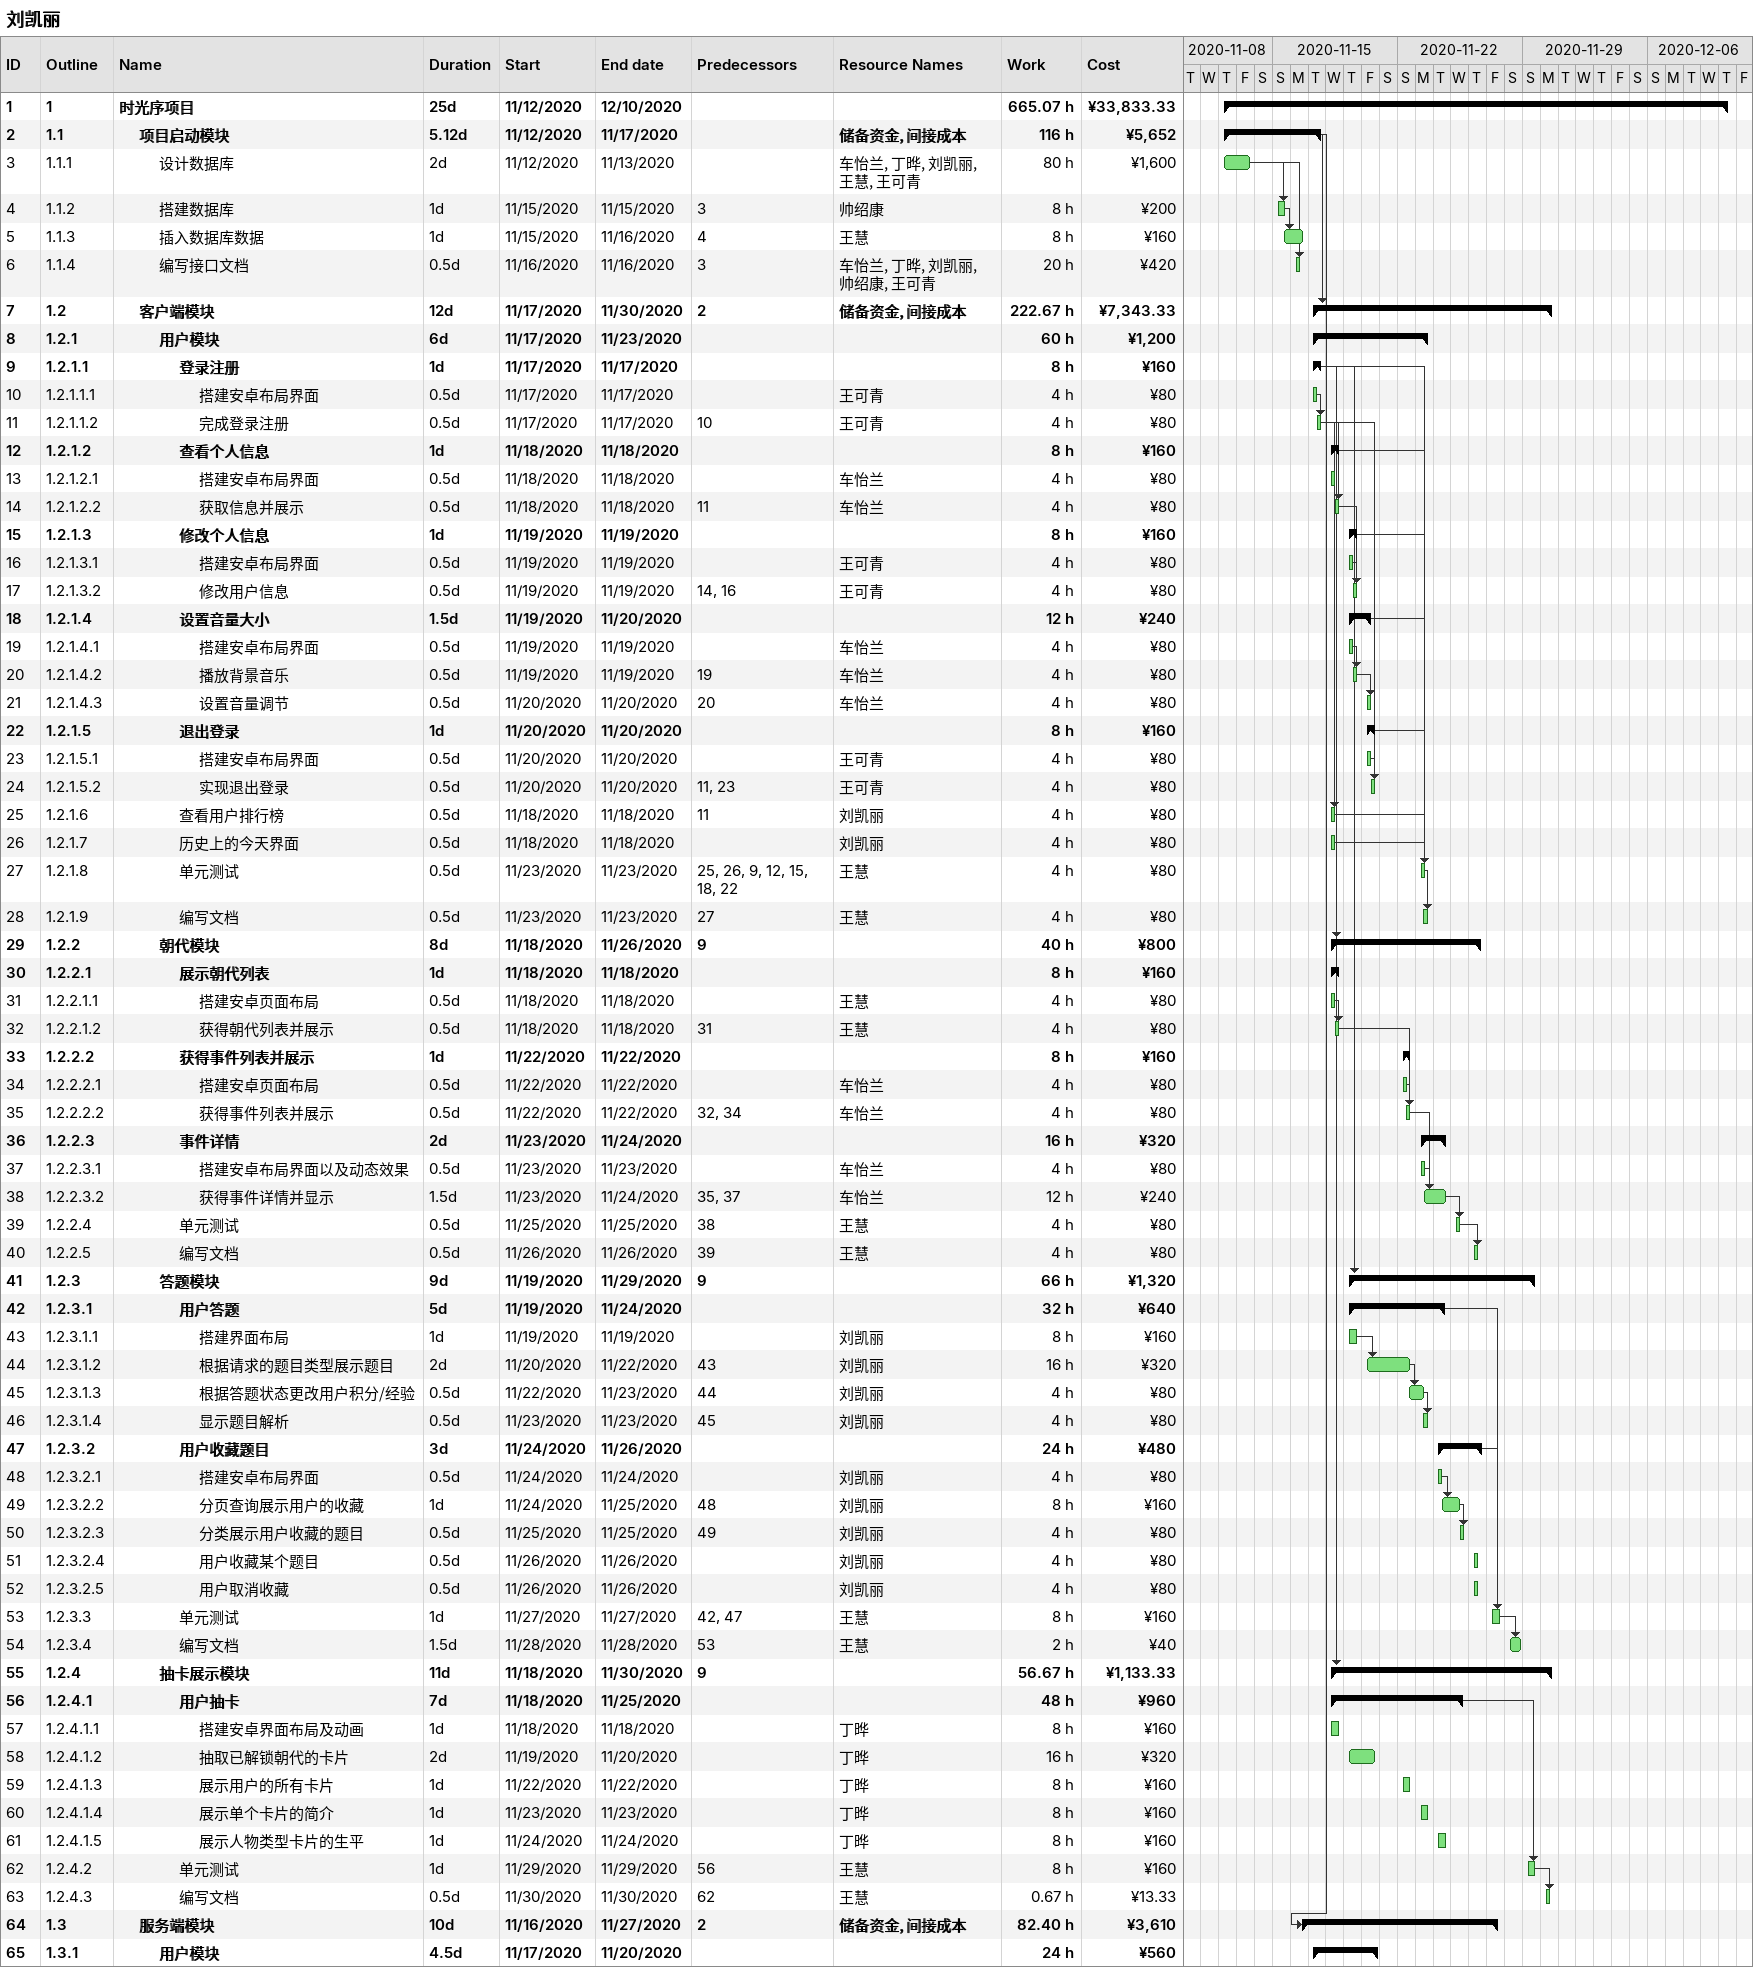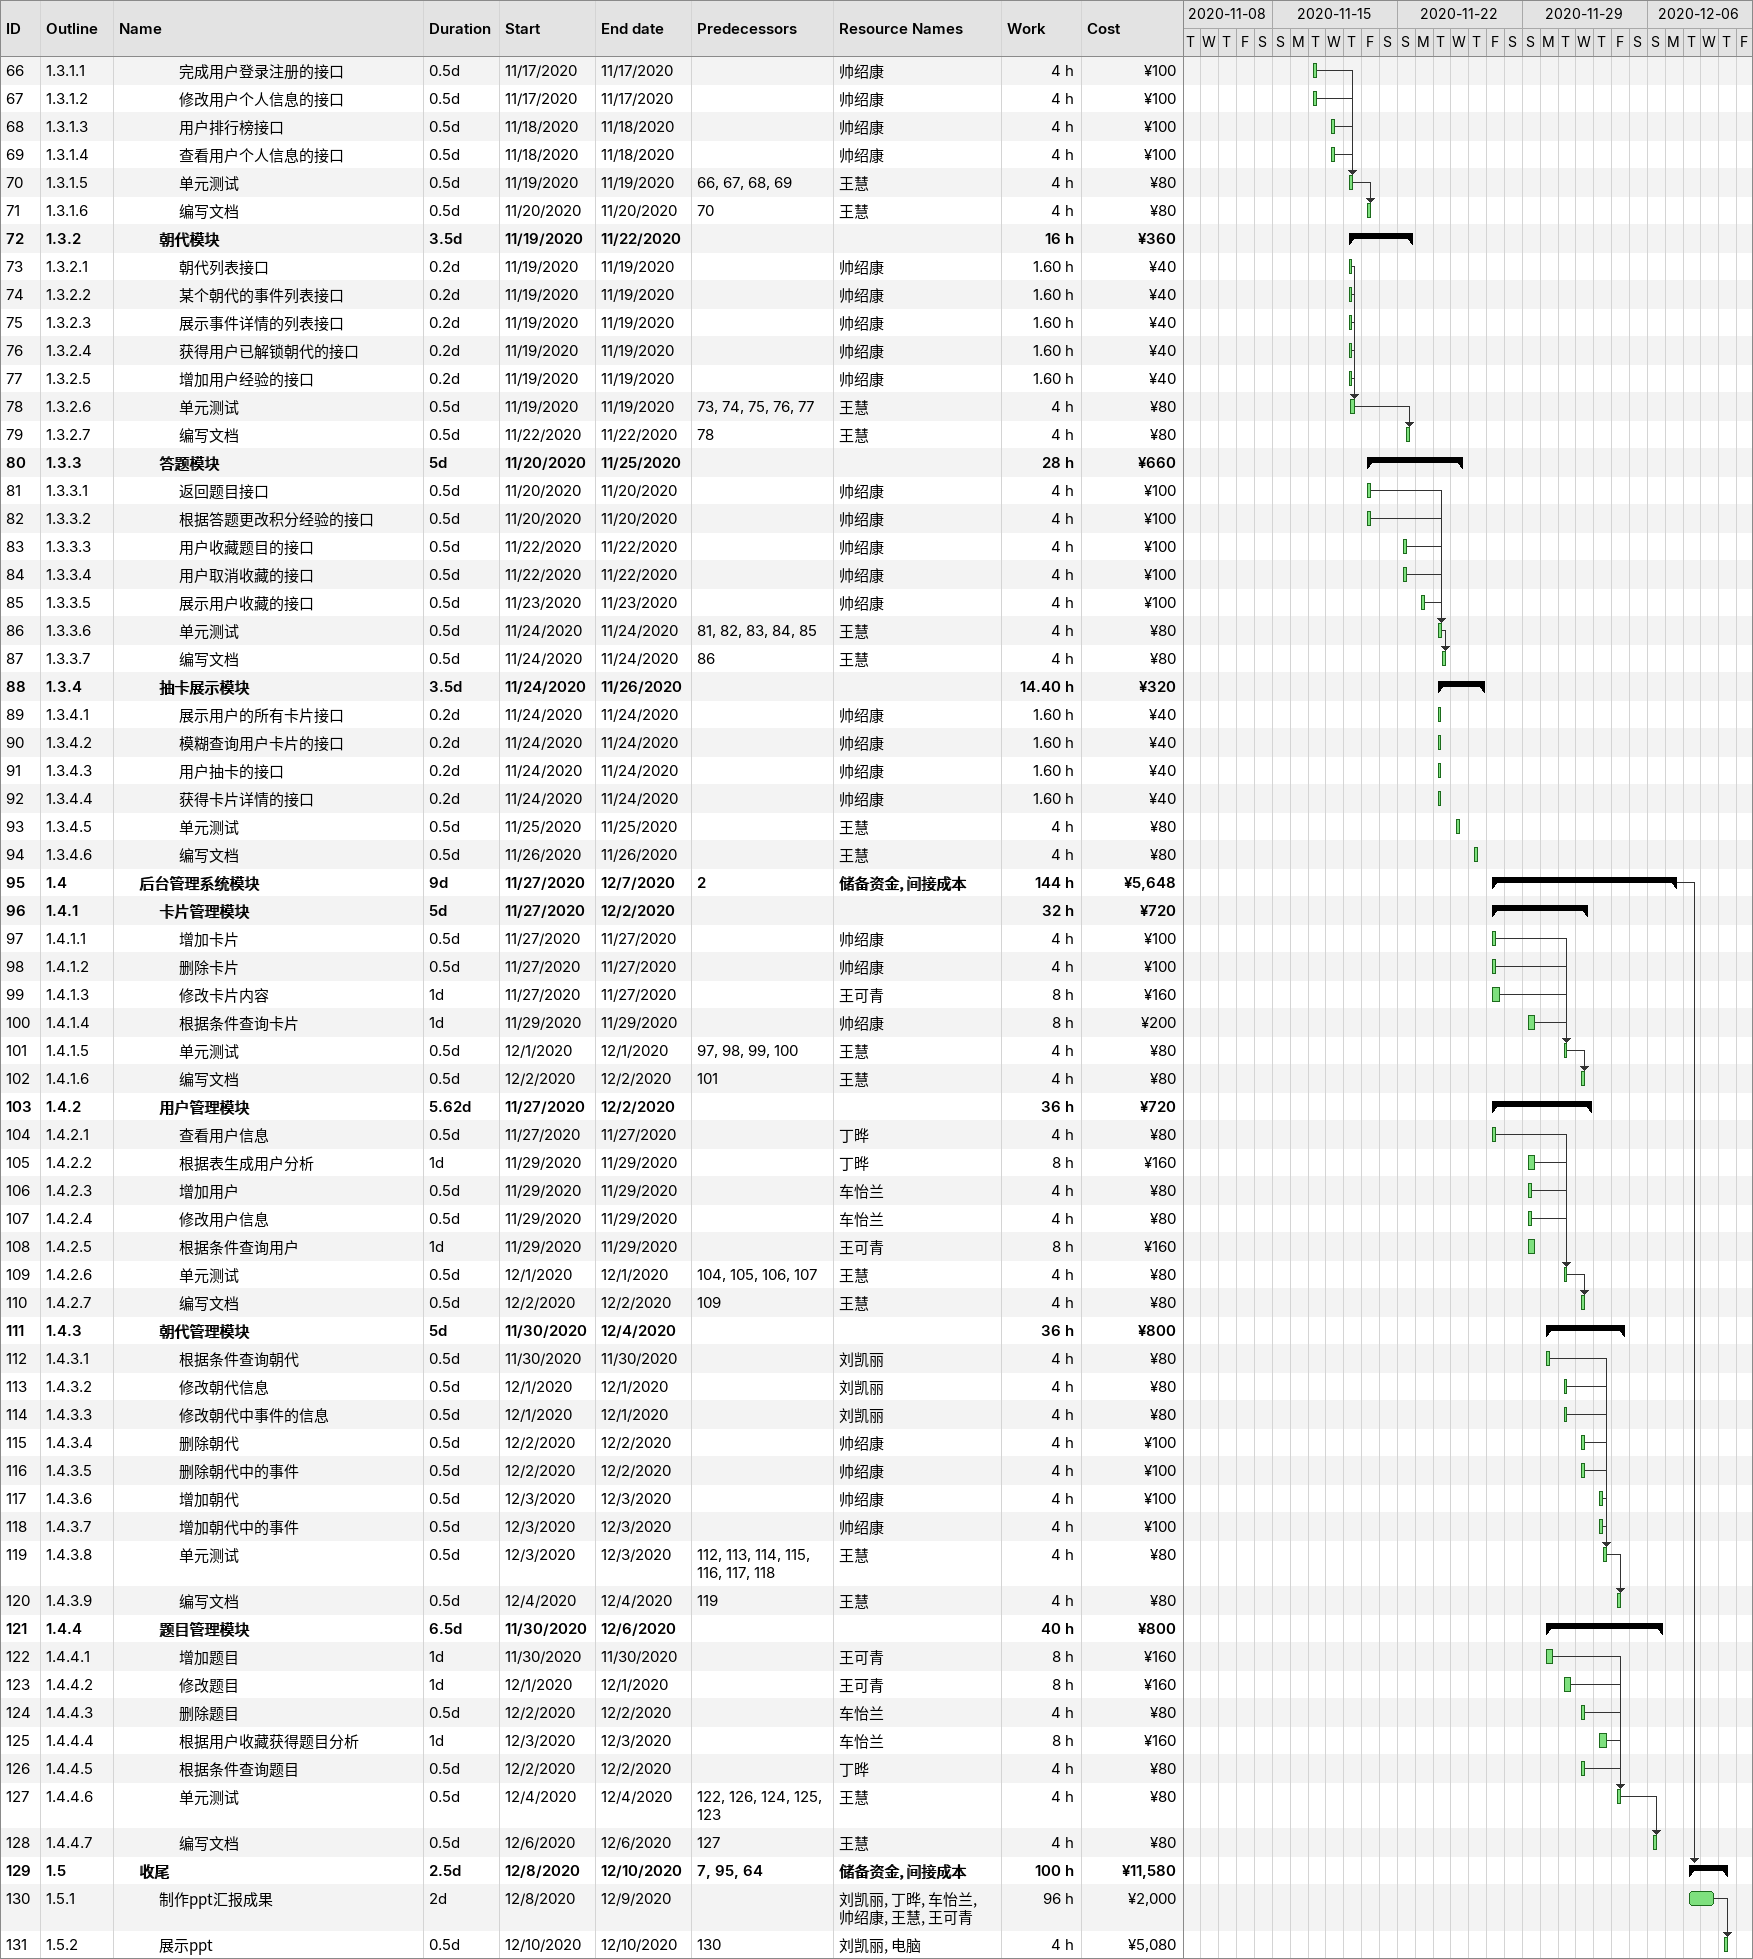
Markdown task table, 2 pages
刘凯丽

| ID | WBS | Task | Duration | Start | Finish | Predecessors | Resources | Work (h) | Cost (¥) |
|---|---|---|---|---|---|---|---|---|---|
| 1 | 1 | **时光序项目** | 25d | 2020-11-12 | 2020-12-10 |  |  | 665.07 | 33833.33 |
| 2 | 1.1 | **项目启动模块** | 5.12d | 2020-11-12 | 2020-11-17 |  | 储备资金, 间接成本 | 116 | 5652 |
| 3 | 1.1.1 | 设计数据库 | 2d | 2020-11-12 | 2020-11-13 |  | 车怡兰, 丁晔, 刘凯丽, 王慧, 王可青 | 80 | 1600 |
| 4 | 1.1.2 | 搭建数据库 | 1d | 2020-11-15 | 2020-11-15 | 3 | 帅绍康 | 8 | 200 |
| 5 | 1.1.3 | 插入数据库数据 | 1d | 2020-11-15 | 2020-11-16 | 4 | 王慧 | 8 | 160 |
| 6 | 1.1.4 | 编写接口文档 | 0.5d | 2020-11-16 | 2020-11-16 | 3 | 车怡兰, 丁晔, 刘凯丽, 帅绍康, 王可青 | 20 | 420 |
| 7 | 1.2 | **客户端模块** | 12d | 2020-11-17 | 2020-11-30 | 2 | 储备资金, 间接成本 | 222.67 | 7343.33 |
| 8 | 1.2.1 | **用户模块** | 6d | 2020-11-17 | 2020-11-23 |  |  | 60 | 1200 |
| 9 | 1.2.1.1 | **登录注册** | 1d | 2020-11-17 | 2020-11-17 |  |  | 8 | 160 |
| 10 | 1.2.1.1.1 | 搭建安卓布局界面 | 0.5d | 2020-11-17 | 2020-11-17 |  | 王可青 | 4 | 80 |
| 11 | 1.2.1.1.2 | 完成登录注册 | 0.5d | 2020-11-17 | 2020-11-17 | 10 | 王可青 | 4 | 80 |
| 12 | 1.2.1.2 | **查看个人信息** | 1d | 2020-11-18 | 2020-11-18 |  |  | 8 | 160 |
| 13 | 1.2.1.2.1 | 搭建安卓布局界面 | 0.5d | 2020-11-18 | 2020-11-18 |  | 车怡兰 | 4 | 80 |
| 14 | 1.2.1.2.2 | 获取信息并展示 | 0.5d | 2020-11-18 | 2020-11-18 | 11 | 车怡兰 | 4 | 80 |
| 15 | 1.2.1.3 | **修改个人信息** | 1d | 2020-11-19 | 2020-11-19 |  |  | 8 | 160 |
| 16 | 1.2.1.3.1 | 搭建安卓布局界面 | 0.5d | 2020-11-19 | 2020-11-19 |  | 王可青 | 4 | 80 |
| 17 | 1.2.1.3.2 | 修改用户信息 | 0.5d | 2020-11-19 | 2020-11-19 | 14, 16 | 王可青 | 4 | 80 |
| 18 | 1.2.1.4 | **设置音量大小** | 1.5d | 2020-11-19 | 2020-11-20 |  |  | 12 | 240 |
| 19 | 1.2.1.4.1 | 搭建安卓布局界面 | 0.5d | 2020-11-19 | 2020-11-19 |  | 车怡兰 | 4 | 80 |
| 20 | 1.2.1.4.2 | 播放背景音乐 | 0.5d | 2020-11-19 | 2020-11-19 | 19 | 车怡兰 | 4 | 80 |
| 21 | 1.2.1.4.3 | 设置音量调节 | 0.5d | 2020-11-20 | 2020-11-20 | 20 | 车怡兰 | 4 | 80 |
| 22 | 1.2.1.5 | **退出登录** | 1d | 2020-11-20 | 2020-11-20 |  |  | 8 | 160 |
| 23 | 1.2.1.5.1 | 搭建安卓布局界面 | 0.5d | 2020-11-20 | 2020-11-20 |  | 王可青 | 4 | 80 |
| 24 | 1.2.1.5.2 | 实现退出登录 | 0.5d | 2020-11-20 | 2020-11-20 | 11, 23 | 王可青 | 4 | 80 |
| 25 | 1.2.1.6 | 查看用户排行榜 | 0.5d | 2020-11-18 | 2020-11-18 | 11 | 刘凯丽 | 4 | 80 |
| 26 | 1.2.1.7 | 历史上的今天界面 | 0.5d | 2020-11-18 | 2020-11-18 |  | 刘凯丽 | 4 | 80 |
| 27 | 1.2.1.8 | 单元测试 | 0.5d | 2020-11-23 | 2020-11-23 | 25, 26, 9, 12, 15, 18, 22 | 王慧 | 4 | 80 |
| 28 | 1.2.1.9 | 编写文档 | 0.5d | 2020-11-23 | 2020-11-23 | 27 | 王慧 | 4 | 80 |
| 29 | 1.2.2 | **朝代模块** | 8d | 2020-11-18 | 2020-11-26 | 9 |  | 40 | 800 |
| 30 | 1.2.2.1 | **展示朝代列表** | 1d | 2020-11-18 | 2020-11-18 |  |  | 8 | 160 |
| 31 | 1.2.2.1.1 | 搭建安卓页面布局 | 0.5d | 2020-11-18 | 2020-11-18 |  | 王慧 | 4 | 80 |
| 32 | 1.2.2.1.2 | 获得朝代列表并展示 | 0.5d | 2020-11-18 | 2020-11-18 | 31 | 王慧 | 4 | 80 |
| 33 | 1.2.2.2 | **获得事件列表并展示** | 1d | 2020-11-22 | 2020-11-22 |  |  | 8 | 160 |
| 34 | 1.2.2.2.1 | 搭建安卓页面布局 | 0.5d | 2020-11-22 | 2020-11-22 |  | 车怡兰 | 4 | 80 |
| 35 | 1.2.2.2.2 | 获得事件列表并展示 | 0.5d | 2020-11-22 | 2020-11-22 | 32, 34 | 车怡兰 | 4 | 80 |
| 36 | 1.2.2.3 | **事件详情** | 2d | 2020-11-23 | 2020-11-24 |  |  | 16 | 320 |
| 37 | 1.2.2.3.1 | 搭建安卓布局界面以及动态效果 | 0.5d | 2020-11-23 | 2020-11-23 |  | 车怡兰 | 4 | 80 |
| 38 | 1.2.2.3.2 | 获得事件详情并显示 | 1.5d | 2020-11-23 | 2020-11-24 | 35, 37 | 车怡兰 | 12 | 240 |
| 39 | 1.2.2.4 | 单元测试 | 0.5d | 2020-11-25 | 2020-11-25 | 38 | 王慧 | 4 | 80 |
| 40 | 1.2.2.5 | 编写文档 | 0.5d | 2020-11-26 | 2020-11-26 | 39 | 王慧 | 4 | 80 |
| 41 | 1.2.3 | **答题模块** | 9d | 2020-11-19 | 2020-11-29 | 9 |  | 66 | 1320 |
| 42 | 1.2.3.1 | **用户答题** | 5d | 2020-11-19 | 2020-11-24 |  |  | 32 | 640 |
| 43 | 1.2.3.1.1 | 搭建界面布局 | 1d | 2020-11-19 | 2020-11-19 |  | 刘凯丽 | 8 | 160 |
| 44 | 1.2.3.1.2 | 根据请求的题目类型展示题目 | 2d | 2020-11-20 | 2020-11-22 | 43 | 刘凯丽 | 16 | 320 |
| 45 | 1.2.3.1.3 | 根据答题状态更改用户积分/经验 | 0.5d | 2020-11-22 | 2020-11-23 | 44 | 刘凯丽 | 4 | 80 |
| 46 | 1.2.3.1.4 | 显示题目解析 | 0.5d | 2020-11-23 | 2020-11-23 | 45 | 刘凯丽 | 4 | 80 |
| 47 | 1.2.3.2 | **用户收藏题目** | 3d | 2020-11-24 | 2020-11-26 |  |  | 24 | 480 |
| 48 | 1.2.3.2.1 | 搭建安卓布局界面 | 0.5d | 2020-11-24 | 2020-11-24 |  | 刘凯丽 | 4 | 80 |
| 49 | 1.2.3.2.2 | 分页查询展示用户的收藏 | 1d | 2020-11-24 | 2020-11-25 | 48 | 刘凯丽 | 8 | 160 |
| 50 | 1.2.3.2.3 | 分类展示用户收藏的题目 | 0.5d | 2020-11-25 | 2020-11-25 | 49 | 刘凯丽 | 4 | 80 |
| 51 | 1.2.3.2.4 | 用户收藏某个题目 | 0.5d | 2020-11-26 | 2020-11-26 |  | 刘凯丽 | 4 | 80 |
| 52 | 1.2.3.2.5 | 用户取消收藏 | 0.5d | 2020-11-26 | 2020-11-26 |  | 刘凯丽 | 4 | 80 |
| 53 | 1.2.3.3 | 单元测试 | 1d | 2020-11-27 | 2020-11-27 | 42, 47 | 王慧 | 8 | 160 |
| 54 | 1.2.3.4 | 编写文档 | 1.5d | 2020-11-28 | 2020-11-28 | 53 | 王慧 | 2 | 40 |
| 55 | 1.2.4 | **抽卡展示模块** | 11d | 2020-11-18 | 2020-11-30 | 9 |  | 56.67 | 1133.33 |
| 56 | 1.2.4.1 | **用户抽卡** | 7d | 2020-11-18 | 2020-11-25 |  |  | 48 | 960 |
| 57 | 1.2.4.1.1 | 搭建安卓界面布局及动画 | 1d | 2020-11-18 | 2020-11-18 |  | 丁晔 | 8 | 160 |
| 58 | 1.2.4.1.2 | 抽取已解锁朝代的卡片 | 2d | 2020-11-19 | 2020-11-20 |  | 丁晔 | 16 | 320 |
| 59 | 1.2.4.1.3 | 展示用户的所有卡片 | 1d | 2020-11-22 | 2020-11-22 |  | 丁晔 | 8 | 160 |
| 60 | 1.2.4.1.4 | 展示单个卡片的简介 | 1d | 2020-11-23 | 2020-11-23 |  | 丁晔 | 8 | 160 |
| 61 | 1.2.4.1.5 | 展示人物类型卡片的生平 | 1d | 2020-11-24 | 2020-11-24 |  | 丁晔 | 8 | 160 |
| 62 | 1.2.4.2 | 单元测试 | 1d | 2020-11-29 | 2020-11-29 | 56 | 王慧 | 8 | 160 |
| 63 | 1.2.4.3 | 编写文档 | 0.5d | 2020-11-30 | 2020-11-30 | 62 | 王慧 | 0.67 | 13.33 |
| 64 | 1.3 | **服务端模块** | 10d | 2020-11-16 | 2020-11-27 | 2 | 储备资金, 间接成本 | 82.40 | 3610 |
| 65 | 1.3.1 | **用户模块** | 4.5d | 2020-11-17 | 2020-11-20 |  |  | 24 | 560 |
| 66 | 1.3.1.1 | 完成用户登录注册的接口 | 0.5d | 2020-11-17 | 2020-11-17 |  | 帅绍康 | 4 | 100 |
| 67 | 1.3.1.2 | 修改用户个人信息的接口 | 0.5d | 2020-11-17 | 2020-11-17 |  | 帅绍康 | 4 | 100 |
| 68 | 1.3.1.3 | 用户排行榜接口 | 0.5d | 2020-11-18 | 2020-11-18 |  | 帅绍康 | 4 | 100 |
| 69 | 1.3.1.4 | 查看用户个人信息的接口 | 0.5d | 2020-11-18 | 2020-11-18 |  | 帅绍康 | 4 | 100 |
| 70 | 1.3.1.5 | 单元测试 | 0.5d | 2020-11-19 | 2020-11-19 | 66, 67, 68, 69 | 王慧 | 4 | 80 |
| 71 | 1.3.1.6 | 编写文档 | 0.5d | 2020-11-20 | 2020-11-20 | 70 | 王慧 | 4 | 80 |
| 72 | 1.3.2 | **朝代模块** | 3.5d | 2020-11-19 | 2020-11-22 |  |  | 16 | 360 |
| 73 | 1.3.2.1 | 朝代列表接口 | 0.2d | 2020-11-19 | 2020-11-19 |  | 帅绍康 | 1.60 | 40 |
| 74 | 1.3.2.2 | 某个朝代的事件列表接口 | 0.2d | 2020-11-19 | 2020-11-19 |  | 帅绍康 | 1.60 | 40 |
| 75 | 1.3.2.3 | 展示事件详情的列表接口 | 0.2d | 2020-11-19 | 2020-11-19 |  | 帅绍康 | 1.60 | 40 |
| 76 | 1.3.2.4 | 获得用户已解锁朝代的接口 | 0.2d | 2020-11-19 | 2020-11-19 |  | 帅绍康 | 1.60 | 40 |
| 77 | 1.3.2.5 | 增加用户经验的接口 | 0.2d | 2020-11-19 | 2020-11-19 |  | 帅绍康 | 1.60 | 40 |
| 78 | 1.3.2.6 | 单元测试 | 0.5d | 2020-11-19 | 2020-11-19 | 73, 74, 75, 76, 77 | 王慧 | 4 | 80 |
| 79 | 1.3.2.7 | 编写文档 | 0.5d | 2020-11-22 | 2020-11-22 | 78 | 王慧 | 4 | 80 |
| 80 | 1.3.3 | **答题模块** | 5d | 2020-11-20 | 2020-11-25 |  |  | 28 | 660 |
| 81 | 1.3.3.1 | 返回题目接口 | 0.5d | 2020-11-20 | 2020-11-20 |  | 帅绍康 | 4 | 100 |
| 82 | 1.3.3.2 | 根据答题更改积分经验的接口 | 0.5d | 2020-11-20 | 2020-11-20 |  | 帅绍康 | 4 | 100 |
| 83 | 1.3.3.3 | 用户收藏题目的接口 | 0.5d | 2020-11-22 | 2020-11-22 |  | 帅绍康 | 4 | 100 |
| 84 | 1.3.3.4 | 用户取消收藏的接口 | 0.5d | 2020-11-22 | 2020-11-22 |  | 帅绍康 | 4 | 100 |
| 85 | 1.3.3.5 | 展示用户收藏的接口 | 0.5d | 2020-11-23 | 2020-11-23 |  | 帅绍康 | 4 | 100 |
| 86 | 1.3.3.6 | 单元测试 | 0.5d | 2020-11-24 | 2020-11-24 | 81, 82, 83, 84, 85 | 王慧 | 4 | 80 |
| 87 | 1.3.3.7 | 编写文档 | 0.5d | 2020-11-24 | 2020-11-24 | 86 | 王慧 | 4 | 80 |
| 88 | 1.3.4 | **抽卡展示模块** | 3.5d | 2020-11-24 | 2020-11-26 |  |  | 14.40 | 320 |
| 89 | 1.3.4.1 | 展示用户的所有卡片接口 | 0.2d | 2020-11-24 | 2020-11-24 |  | 帅绍康 | 1.60 | 40 |
| 90 | 1.3.4.2 | 模糊查询用户卡片的接口 | 0.2d | 2020-11-24 | 2020-11-24 |  | 帅绍康 | 1.60 | 40 |
| 91 | 1.3.4.3 | 用户抽卡的接口 | 0.2d | 2020-11-24 | 2020-11-24 |  | 帅绍康 | 1.60 | 40 |
| 92 | 1.3.4.4 | 获得卡片详情的接口 | 0.2d | 2020-11-24 | 2020-11-24 |  | 帅绍康 | 1.60 | 40 |
| 93 | 1.3.4.5 | 单元测试 | 0.5d | 2020-11-25 | 2020-11-25 |  | 王慧 | 4 | 80 |
| 94 | 1.3.4.6 | 编写文档 | 0.5d | 2020-11-26 | 2020-11-26 |  | 王慧 | 4 | 80 |
| 95 | 1.4 | **后台管理系统模块** | 9d | 2020-11-27 | 2020-12-07 | 2 | 储备资金, 间接成本 | 144 | 5648 |
| 96 | 1.4.1 | **卡片管理模块** | 5d | 2020-11-27 | 2020-12-02 |  |  | 32 | 720 |
| 97 | 1.4.1.1 | 增加卡片 | 0.5d | 2020-11-27 | 2020-11-27 |  | 帅绍康 | 4 | 100 |
| 98 | 1.4.1.2 | 删除卡片 | 0.5d | 2020-11-27 | 2020-11-27 |  | 帅绍康 | 4 | 100 |
| 99 | 1.4.1.3 | 修改卡片内容 | 1d | 2020-11-27 | 2020-11-27 |  | 王可青 | 8 | 160 |
| 100 | 1.4.1.4 | 根据条件查询卡片 | 1d | 2020-11-29 | 2020-11-29 |  | 帅绍康 | 8 | 200 |
| 101 | 1.4.1.5 | 单元测试 | 0.5d | 2020-12-01 | 2020-12-01 | 97, 98, 99, 100 | 王慧 | 4 | 80 |
| 102 | 1.4.1.6 | 编写文档 | 0.5d | 2020-12-02 | 2020-12-02 | 101 | 王慧 | 4 | 80 |
| 103 | 1.4.2 | **用户管理模块** | 5.62d | 2020-11-27 | 2020-12-02 |  |  | 36 | 720 |
| 104 | 1.4.2.1 | 查看用户信息 | 0.5d | 2020-11-27 | 2020-11-27 |  | 丁晔 | 4 | 80 |
| 105 | 1.4.2.2 | 根据表生成用户分析 | 1d | 2020-11-29 | 2020-11-29 |  | 丁晔 | 8 | 160 |
| 106 | 1.4.2.3 | 增加用户 | 0.5d | 2020-11-29 | 2020-11-29 |  | 车怡兰 | 4 | 80 |
| 107 | 1.4.2.4 | 修改用户信息 | 0.5d | 2020-11-29 | 2020-11-29 |  | 车怡兰 | 4 | 80 |
| 108 | 1.4.2.5 | 根据条件查询用户 | 1d | 2020-11-29 | 2020-11-29 |  | 王可青 | 8 | 160 |
| 109 | 1.4.2.6 | 单元测试 | 0.5d | 2020-12-01 | 2020-12-01 | 104, 105, 106, 107 | 王慧 | 4 | 80 |
| 110 | 1.4.2.7 | 编写文档 | 0.5d | 2020-12-02 | 2020-12-02 | 109 | 王慧 | 4 | 80 |
| 111 | 1.4.3 | **朝代管理模块** | 5d | 2020-11-30 | 2020-12-04 |  |  | 36 | 800 |
| 112 | 1.4.3.1 | 根据条件查询朝代 | 0.5d | 2020-11-30 | 2020-11-30 |  | 刘凯丽 | 4 | 80 |
| 113 | 1.4.3.2 | 修改朝代信息 | 0.5d | 2020-12-01 | 2020-12-01 |  | 刘凯丽 | 4 | 80 |
| 114 | 1.4.3.3 | 修改朝代中事件的信息 | 0.5d | 2020-12-01 | 2020-12-01 |  | 刘凯丽 | 4 | 80 |
| 115 | 1.4.3.4 | 删除朝代 | 0.5d | 2020-12-02 | 2020-12-02 |  | 帅绍康 | 4 | 100 |
| 116 | 1.4.3.5 | 删除朝代中的事件 | 0.5d | 2020-12-02 | 2020-12-02 |  | 帅绍康 | 4 | 100 |
| 117 | 1.4.3.6 | 增加朝代 | 0.5d | 2020-12-03 | 2020-12-03 |  | 帅绍康 | 4 | 100 |
| 118 | 1.4.3.7 | 增加朝代中的事件 | 0.5d | 2020-12-03 | 2020-12-03 |  | 帅绍康 | 4 | 100 |
| 119 | 1.4.3.8 | 单元测试 | 0.5d | 2020-12-03 | 2020-12-03 | 112, 113, 114, 115, 116, 117, 118 | 王慧 | 4 | 80 |
| 120 | 1.4.3.9 | 编写文档 | 0.5d | 2020-12-04 | 2020-12-04 | 119 | 王慧 | 4 | 80 |
| 121 | 1.4.4 | **题目管理模块** | 6.5d | 2020-11-30 | 2020-12-06 |  |  | 40 | 800 |
| 122 | 1.4.4.1 | 增加题目 | 1d | 2020-11-30 | 2020-11-30 |  | 王可青 | 8 | 160 |
| 123 | 1.4.4.2 | 修改题目 | 1d | 2020-12-01 | 2020-12-01 |  | 王可青 | 8 | 160 |
| 124 | 1.4.4.3 | 删除题目 | 0.5d | 2020-12-02 | 2020-12-02 |  | 车怡兰 | 4 | 80 |
| 125 | 1.4.4.4 | 根据用户收藏获得题目分析 | 1d | 2020-12-03 | 2020-12-03 |  | 车怡兰 | 8 | 160 |
| 126 | 1.4.4.5 | 根据条件查询题目 | 0.5d | 2020-12-02 | 2020-12-02 |  | 丁晔 | 4 | 80 |
| 127 | 1.4.4.6 | 单元测试 | 0.5d | 2020-12-04 | 2020-12-04 | 122, 126, 124, 125, 123 | 王慧 | 4 | 80 |
| 128 | 1.4.4.7 | 编写文档 | 0.5d | 2020-12-06 | 2020-12-06 | 127 | 王慧 | 4 | 80 |
| 129 | 1.5 | **收尾** | 2.5d | 2020-12-08 | 2020-12-10 | 7, 95, 64 | 储备资金, 间接成本 | 100 | 11580 |
| 130 | 1.5.1 | 制作ppt汇报成果 | 2d | 2020-12-08 | 2020-12-09 |  | 刘凯丽, 丁晔, 车怡兰, 帅绍康, 王慧, 王可青 | 96 | 2000 |
| 131 | 1.5.2 | 展示ppt | 0.5d | 2020-12-10 | 2020-12-10 | 130 | 刘凯丽, 电脑 | 4 | 5080 |
